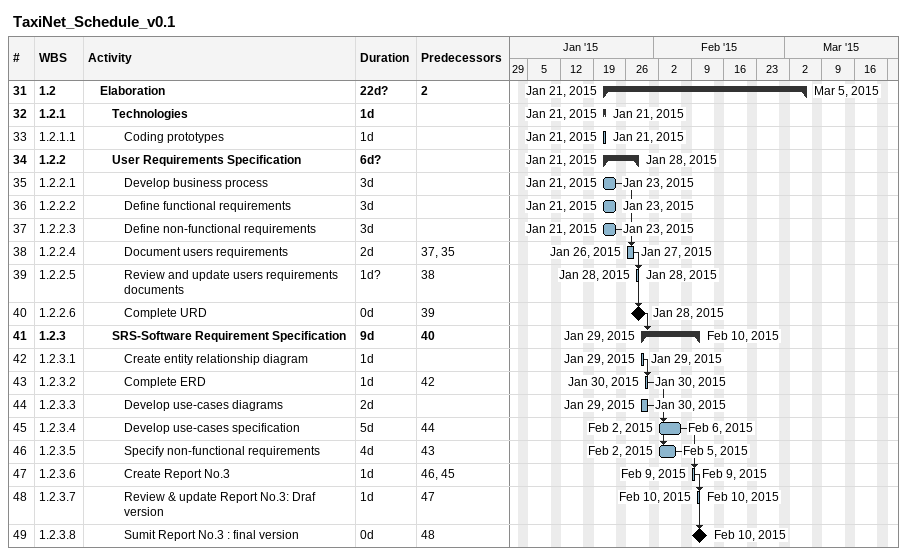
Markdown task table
TaxiNet_Schedule_v0.1

| ID | WBS | Task | Duration | Start | Finish | Predecessors |
|---|---|---|---|---|---|---|
| 31 | 1.2 | **Elaboration** | 22d? | 2015-01-21 | 2015-03-05 | 2 |
| 32 | 1.2.1 | **Technologies** | 1d | 2015-01-21 | 2015-01-21 |  |
| 33 | 1.2.1.1 | Coding prototypes | 1d | 2015-01-21 | 2015-01-21 |  |
| 34 | 1.2.2 | **User Requirements Specification** | 6d? | 2015-01-21 | 2015-01-28 |  |
| 35 | 1.2.2.1 | Develop business process | 3d | 2015-01-21 | 2015-01-23 |  |
| 36 | 1.2.2.2 | Define functional requirements | 3d | 2015-01-21 | 2015-01-23 |  |
| 37 | 1.2.2.3 | Define non-functional requirements | 3d | 2015-01-21 | 2015-01-23 |  |
| 38 | 1.2.2.4 | Document users requirements | 2d | 2015-01-26 | 2015-01-27 | 37, 35 |
| 39 | 1.2.2.5 | Review and update users requirements documents | 1d? | 2015-01-28 | 2015-01-28 | 38 |
| 40 | 1.2.2.6 | Complete URD | 0d | 2015-01-28 | 2015-01-28 | 39 |
| 41 | 1.2.3 | **SRS-Software Requirement Specification** | 9d | 2015-01-29 | 2015-02-10 | 40 |
| 42 | 1.2.3.1 | Create entity relationship diagram | 1d | 2015-01-29 | 2015-01-29 |  |
| 43 | 1.2.3.2 | Complete ERD | 1d | 2015-01-30 | 2015-01-30 | 42 |
| 44 | 1.2.3.3 | Develop use-cases diagrams | 2d | 2015-01-29 | 2015-01-30 |  |
| 45 | 1.2.3.4 | Develop use-cases specification | 5d | 2015-02-02 | 2015-02-06 | 44 |
| 46 | 1.2.3.5 | Specify non-functional requirements | 4d | 2015-02-02 | 2015-02-05 | 43 |
| 47 | 1.2.3.6 | Create Report No.3 | 1d | 2015-02-09 | 2015-02-09 | 46, 45 |
| 48 | 1.2.3.7 | Review & update Report No.3: Draf version | 1d | 2015-02-10 | 2015-02-10 | 47 |
| 49 | 1.2.3.8 | Sumit Report No.3 : final version | 0d | 2015-02-10 | 2015-02-10 | 48 |
